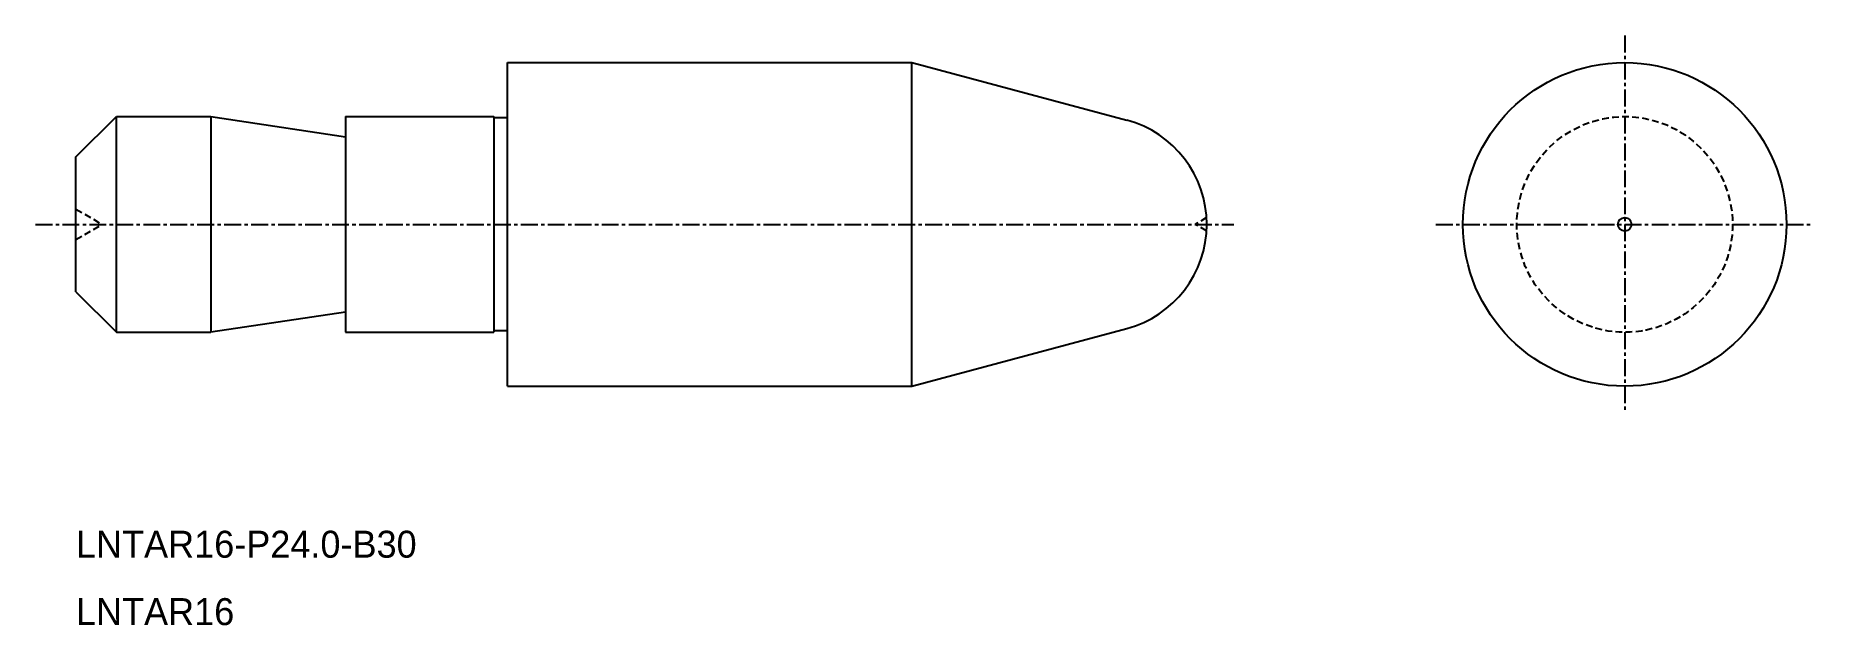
# Model space of a CAD drawing. Extents: x -1882 to -1750, y -1251 to -1207.
import ezdxf

# ---------------------------------------------------------------- set-up
doc = ezdxf.new("R2010")
doc.units = 0
doc.linetypes.add('CENTER', pattern=[2, 1.25, -0.25, 0.25, -0.25])
doc.linetypes.add('DASHED', pattern=[0.75, 0.5, -0.25])
doc.layers.get('0').update_dxf_attribs({"linetype": 'CONTINUOUS'})
doc.layers.add('CENTER', color=1, linetype='CENTER')

msp = doc.modelspace()

# ---------------------------------------------------------------- linework, layer by layer
at = {"color": 7, "linetype": 'CONTINUOUS'}
for p, q in [((-1846.53, -1232.97), (-1846.53, -1208.97)), ((-1846.53, -1208.97), (-1816.53, -1208.97)), ((-1816.53, -1208.97), (-1800.58, -1213.24)), ((-1816.53, -1232.97), (-1816.53, -1208.97)), ((-1878.53, -1215.97), (-1875.53, -1212.97)), ((-1875.53, -1212.97), (-1868.53, -1212.97)), ((-1868.53, -1212.97), (-1858.53, -1214.47)), ((-1868.53, -1212.97), (-1868.53, -1228.97)), ((-1858.53, -1212.97), (-1847.53, -1212.97)), ((-1858.53, -1212.97), (-1858.53, -1228.97)), ((-1847.53, -1212.97), (-1847.53, -1228.97)), ((-1846.53, -1213.07), (-1847.53, -1213.07)), ((-1878.53, -1225.97), (-1878.53, -1215.97)), ((-1878.53, -1225.97), (-1875.53, -1228.97)), ((-1858.53, -1227.47), (-1868.53, -1228.97)), ((-1875.53, -1228.97), (-1868.53, -1228.97)), ((-1858.53, -1228.97), (-1847.53, -1228.97)), ((-1846.53, -1228.87), (-1847.53, -1228.87)), ((-1816.53, -1232.97), (-1800.58, -1228.69)), ((-1846.53, -1232.97), (-1816.53, -1232.97))]:
    msp.add_line(p, q, dxfattribs=at)
at = {"color": 3, "linetype": 'DASHED'}
for p, q in [((-1878.53, -1219.84), (-1876.58, -1220.97)), ((-1878.53, -1222.09), (-1876.58, -1220.97)), ((-1794.67, -1220.47), (-1795.52, -1220.97)), ((-1794.67, -1221.46), (-1795.52, -1220.97))]:
    msp.add_line(p, q, dxfattribs=at)
msp.add_circle((-1763.65, -1220.97), 8, dxfattribs=at)
at = {"color": 7, "linetype": 'CONTINUOUS'}
msp.add_arc((-1802.65, -1220.97), 8, 285, 75, dxfattribs=at)
at = {"layer": 'CENTER', "color": 1, "linetype": 'CENTER'}
for p, q in [((-1763.65, -1206.97), (-1763.65, -1234.97)), ((-1881.53, -1220.97), (-1792.65, -1220.97)), ((-1777.65, -1220.97), (-1749.65, -1220.97))]:
    msp.add_line(p, q, dxfattribs=at)
at = {"layer": 'CENTER', "color": 7, "linetype": 'CONTINUOUS'}
msp.add_line((-1875.53, -1228.97), (-1875.53, -1212.97), dxfattribs=at)
for radius in [12, 0.5]:
    msp.add_circle((-1763.65, -1220.97), radius, dxfattribs=at)

# ---------------------------------------------------------------- texts
at = {"color": 7, "linetype": 'CONTINUOUS'}
for s, p in [('LNTAR16-P24.0-B30', (-1878.53, -1245.69)), ('LNTAR16', (-1878.53, -1250.69))]:
    msp.add_text(s, height=2, dxfattribs=at).set_placement(p)

doc.saveas('drawing.dxf')
